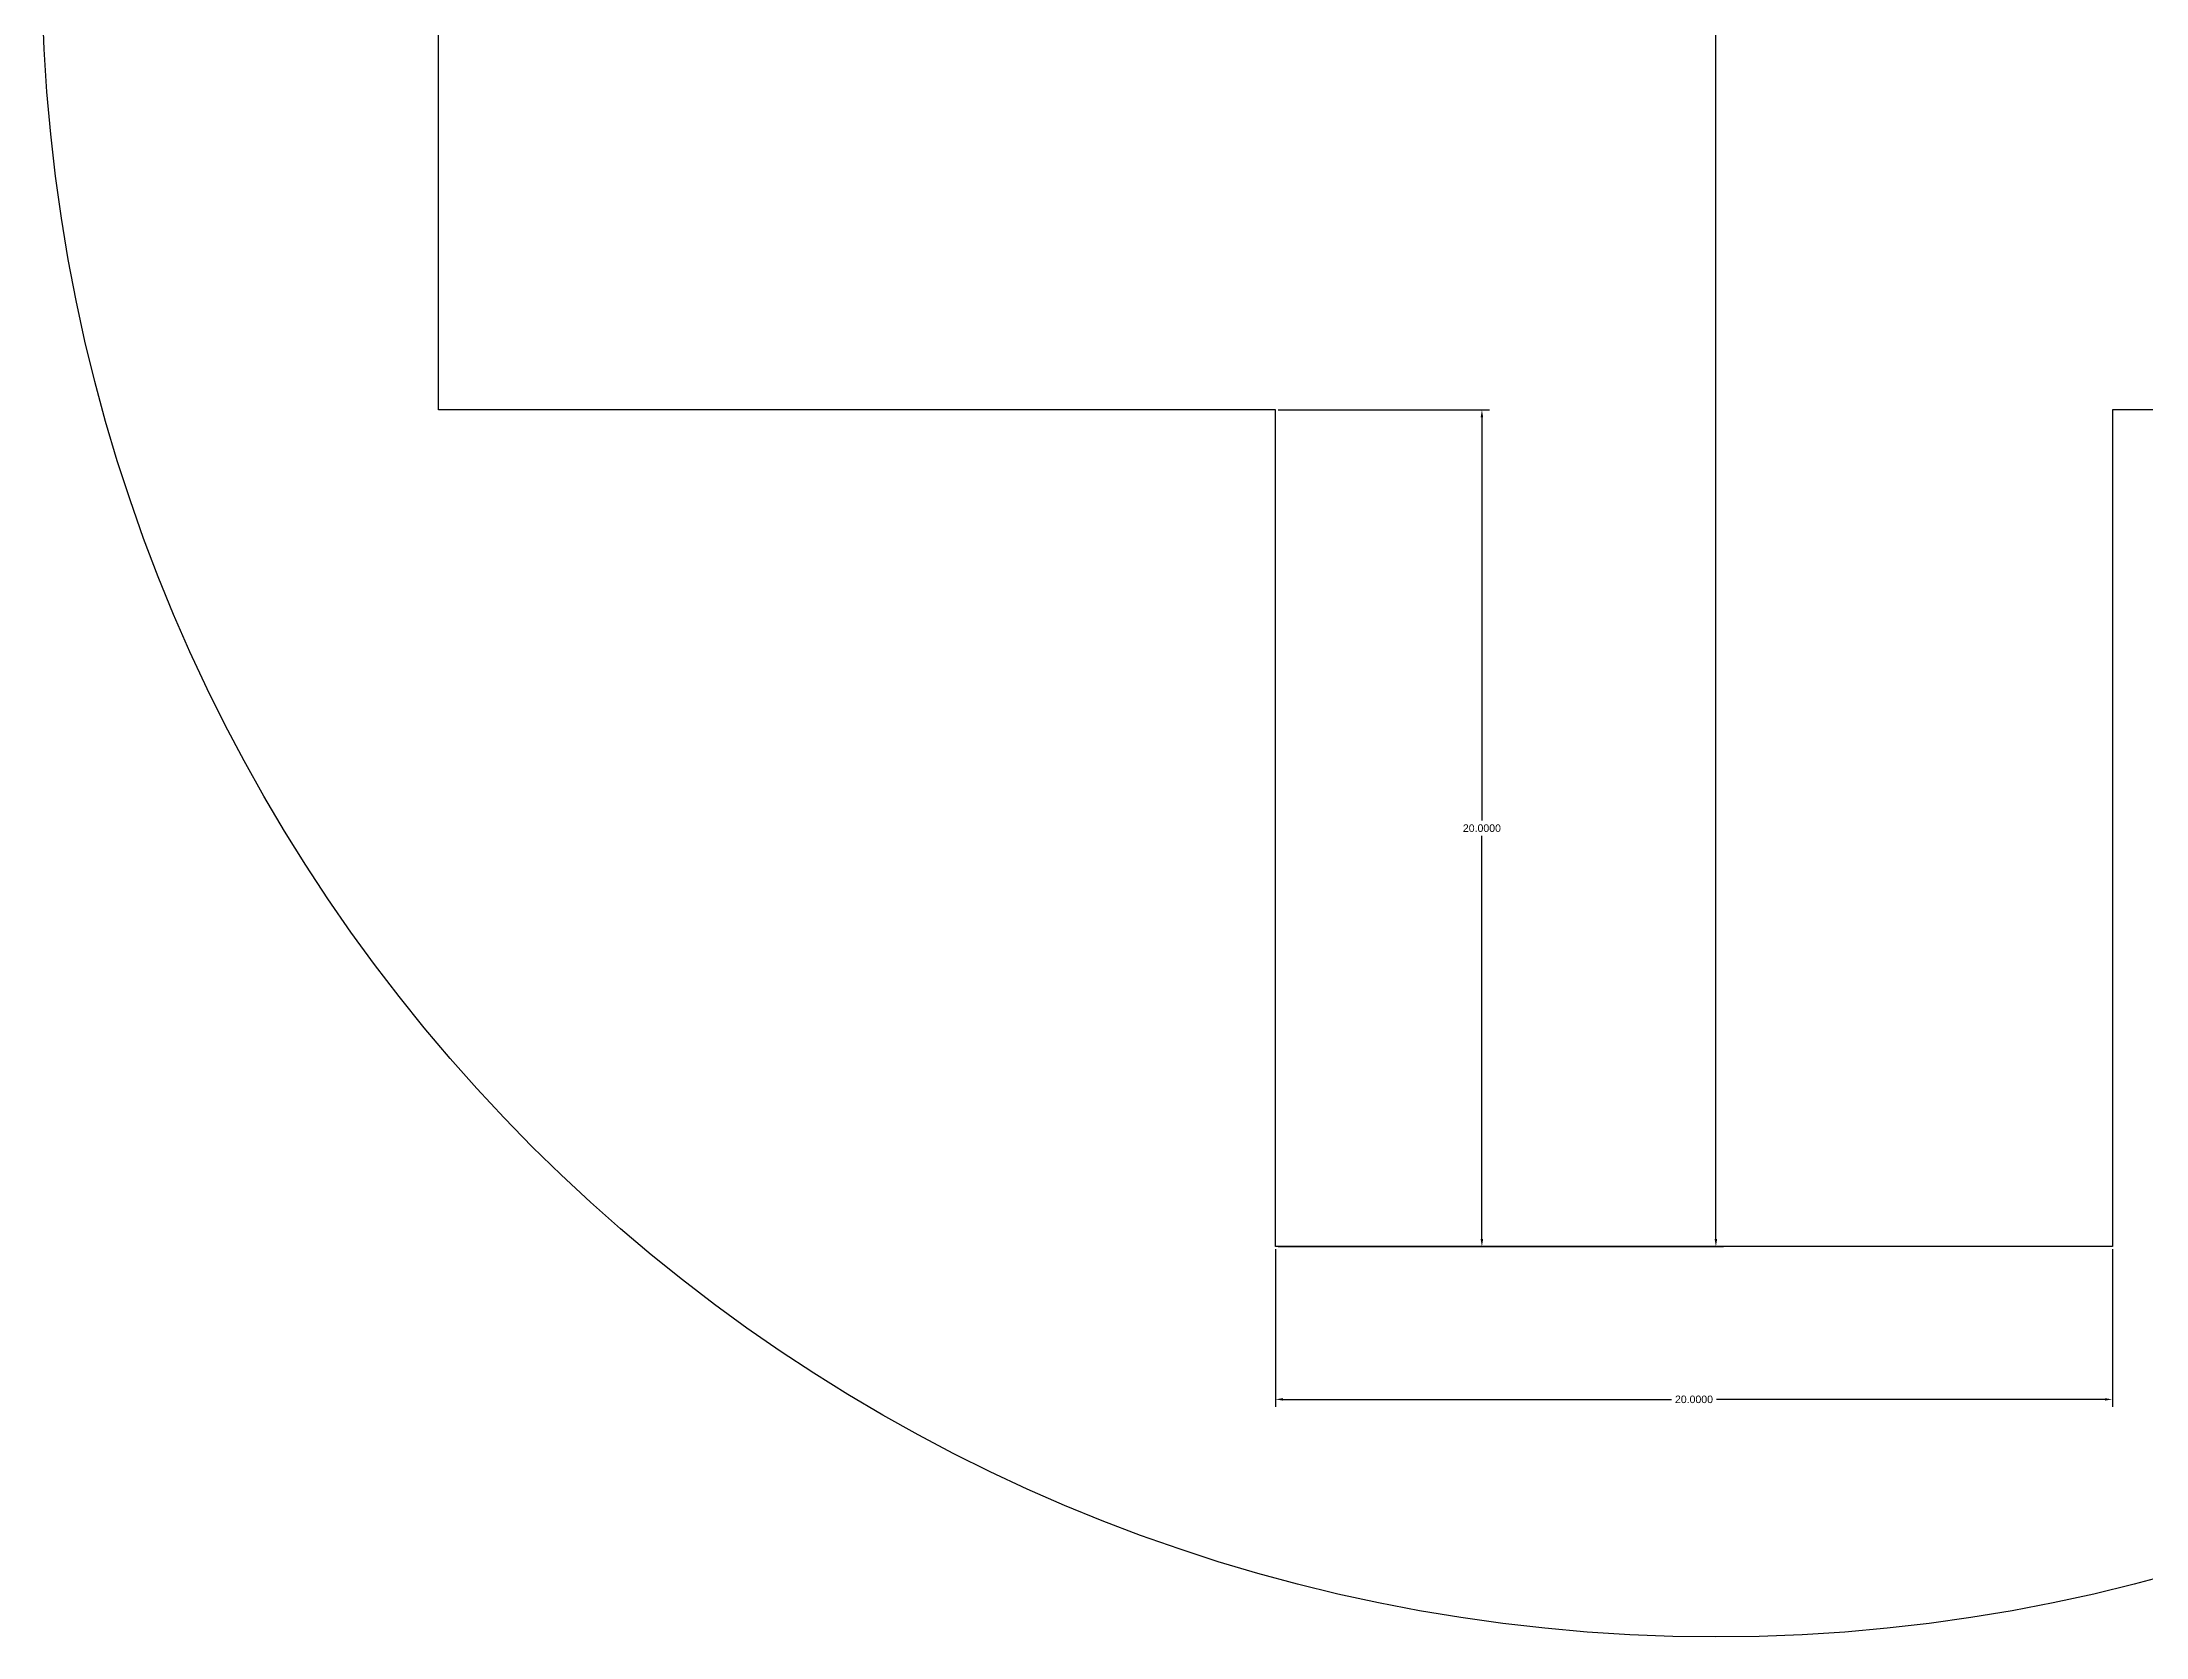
# Model space of a CAD drawing. Header units: inches. Extents: x 7 to 341, y -19 to 98.
# Drawn here: x 188.5 to 238.8, y 12.9 to 51 of the extents above; entities that cross this region are included whole.
import ezdxf

# ---------------------------------------------------------------- set-up
doc = ezdxf.new("R2010")
doc.units = ezdxf.units.IN
doc.header["$MEASUREMENT"] = 0
doc.styles.get("Standard").update_dxf_attribs({"font": 'arial.ttf'})
doc.dimstyles.get("Standard").update_dxf_attribs({"dimtxt": 0.18, "dimasz": 0.18, "dimexe": 0.18, "dimexo": 0.0625, "dimgap": 0.09, "dimtad": 0, "dimtih": 1, "dimtoh": 1, "dimdec": 4, "dimzin": 0, "dimdsep": 46, "dimtxsty": 'Standard', "dimcen": 0.09, "dimadec": 0, "dimazin": 0, "dimtfac": 1, "dimtdec": 4, "dimtofl": 0, "dimtmove": 0, "dimatfit": 3, "dimfxl": 1, "dimtolj": 1, "dimtzin": 0, "dimarcsym": 0})

# ---------------------------------------------------------------- blocks, each defined once
blk = doc.blocks.new('*D17')
at = {"color": 0, "lineweight": -2, "transparency": 16777216}
for p, q in [((218.07, 82.182), (228.71, 82.182)), ((228.53, 82.002), (228.53, 52.364)), ((228.53, 22.362), (228.53, 52)), ((218.07, 22.182), (228.71, 22.182))]:
    blk.add_line(p, q, dxfattribs=at)
at = {"color": 0, "transparency": 16777216}
for points in [[(228.5, 82.002), (228.56, 82.002), (228.53, 82.182)], [(228.5, 22.362), (228.56, 22.362), (228.53, 22.182)]]:
    blk.add_solid(points, dxfattribs=at)
at = {"layer": 'Defpoints', "color": 0, "transparency": 16777216}
for p in [(218.007, 82.182), (218.007, 22.182), (228.53, 22.182)]:
    blk.add_point(p, dxfattribs=at)
at = {"color": 0, "transparency": 16777216, "insert": (228.53, 52.182), "char_height": 0.18, "attachment_point": 5}
blk.add_mtext('\\A1;60.0000', dxfattribs=at)
blk = doc.blocks.new('*D19')
at = {"color": 0, "lineweight": -2, "transparency": 16777216}
for p, q in [((218.07, 42.182), (223.119, 42.182)), ((222.939, 42.002), (222.939, 32.364)), ((222.939, 22.362), (222.939, 32)), ((218.07, 22.182), (223.119, 22.182))]:
    blk.add_line(p, q, dxfattribs=at)
at = {"color": 0, "transparency": 16777216}
for points in [[(222.909, 42.002), (222.969, 42.002), (222.939, 42.182)], [(222.909, 22.362), (222.969, 22.362), (222.939, 22.182)]]:
    blk.add_solid(points, dxfattribs=at)
at = {"layer": 'Defpoints', "color": 0, "transparency": 16777216}
for p in [(218.007, 42.182), (218.007, 22.182), (222.939, 22.182)]:
    blk.add_point(p, dxfattribs=at)
at = {"color": 0, "transparency": 16777216, "insert": (222.939, 32.182), "char_height": 0.18, "attachment_point": 5}
blk.add_mtext('\\A1;20.0000', dxfattribs=at)
blk = doc.blocks.new('*D22')
at = {"color": 0, "lineweight": -2, "transparency": 16777216}
for p, q in [((218.007, 22.12), (218.007, 18.352)), ((238.007, 22.12), (238.007, 18.352)), ((218.187, 18.532), (227.472, 18.532)), ((237.827, 18.532), (228.542, 18.532))]:
    blk.add_line(p, q, dxfattribs=at)
at = {"color": 0, "transparency": 16777216}
for points in [[(218.187, 18.562), (218.187, 18.502), (218.007, 18.532)], [(237.827, 18.562), (237.827, 18.502), (238.007, 18.532)]]:
    blk.add_solid(points, dxfattribs=at)
at = {"layer": 'Defpoints', "color": 0, "transparency": 16777216}
for p in [(218.007, 22.182), (238.007, 22.182), (238.007, 18.532)]:
    blk.add_point(p, dxfattribs=at)
at = {"color": 0, "transparency": 16777216, "insert": (228.007, 18.532), "char_height": 0.18, "attachment_point": 5}
blk.add_mtext('\\A1;20.0000', dxfattribs=at)

msp = doc.modelspace()

# ---------------------------------------------------------------- linework, layer by layer
for p, q in [((198.00725, 42.18222), (198.00725, 62.18222)), ((218.00725, 42.18222), (198.00725, 42.18222)), ((218.00725, 22.18222), (218.00725, 42.18222)), ((258.00725, 42.18222), (238.00725, 42.18222)), ((238.00725, 42.18222), (238.00725, 22.18222)), ((238.00725, 22.18222), (218.00725, 22.18222))]:
    msp.add_line(p, q)
msp.add_circle((228.53072, 52.85522), 40)

# ---------------------------------------------------------------- dimensions: what is measured, and where the dimension line sits
for base, p1, picture, middle in [((228.53032, 22.18222), (218.00725, 82.18222), '*D17', (228.53032, 52.18222)), ((222.93915, 22.18222), (218.00725, 42.18222), '*D19', (222.93915, 32.18222))]:
    dim = msp.add_linear_dim(base=base, p1=p1, p2=(218.00725, 22.18222), angle=90, dimstyle='Standard')
    dim.commit()
    dim.dimension.update_dxf_attribs({"geometry": picture, "text_midpoint": middle})
dim = msp.add_linear_dim(base=(238.00725, 18.53168), p1=(218.00725, 22.18222), p2=(238.00725, 22.18222), dimstyle='Standard')
dim.commit()
dim.dimension.update_dxf_attribs({"geometry": '*D22', "text_midpoint": (228.00725, 18.53168)})

doc.saveas('drawing.dxf')
